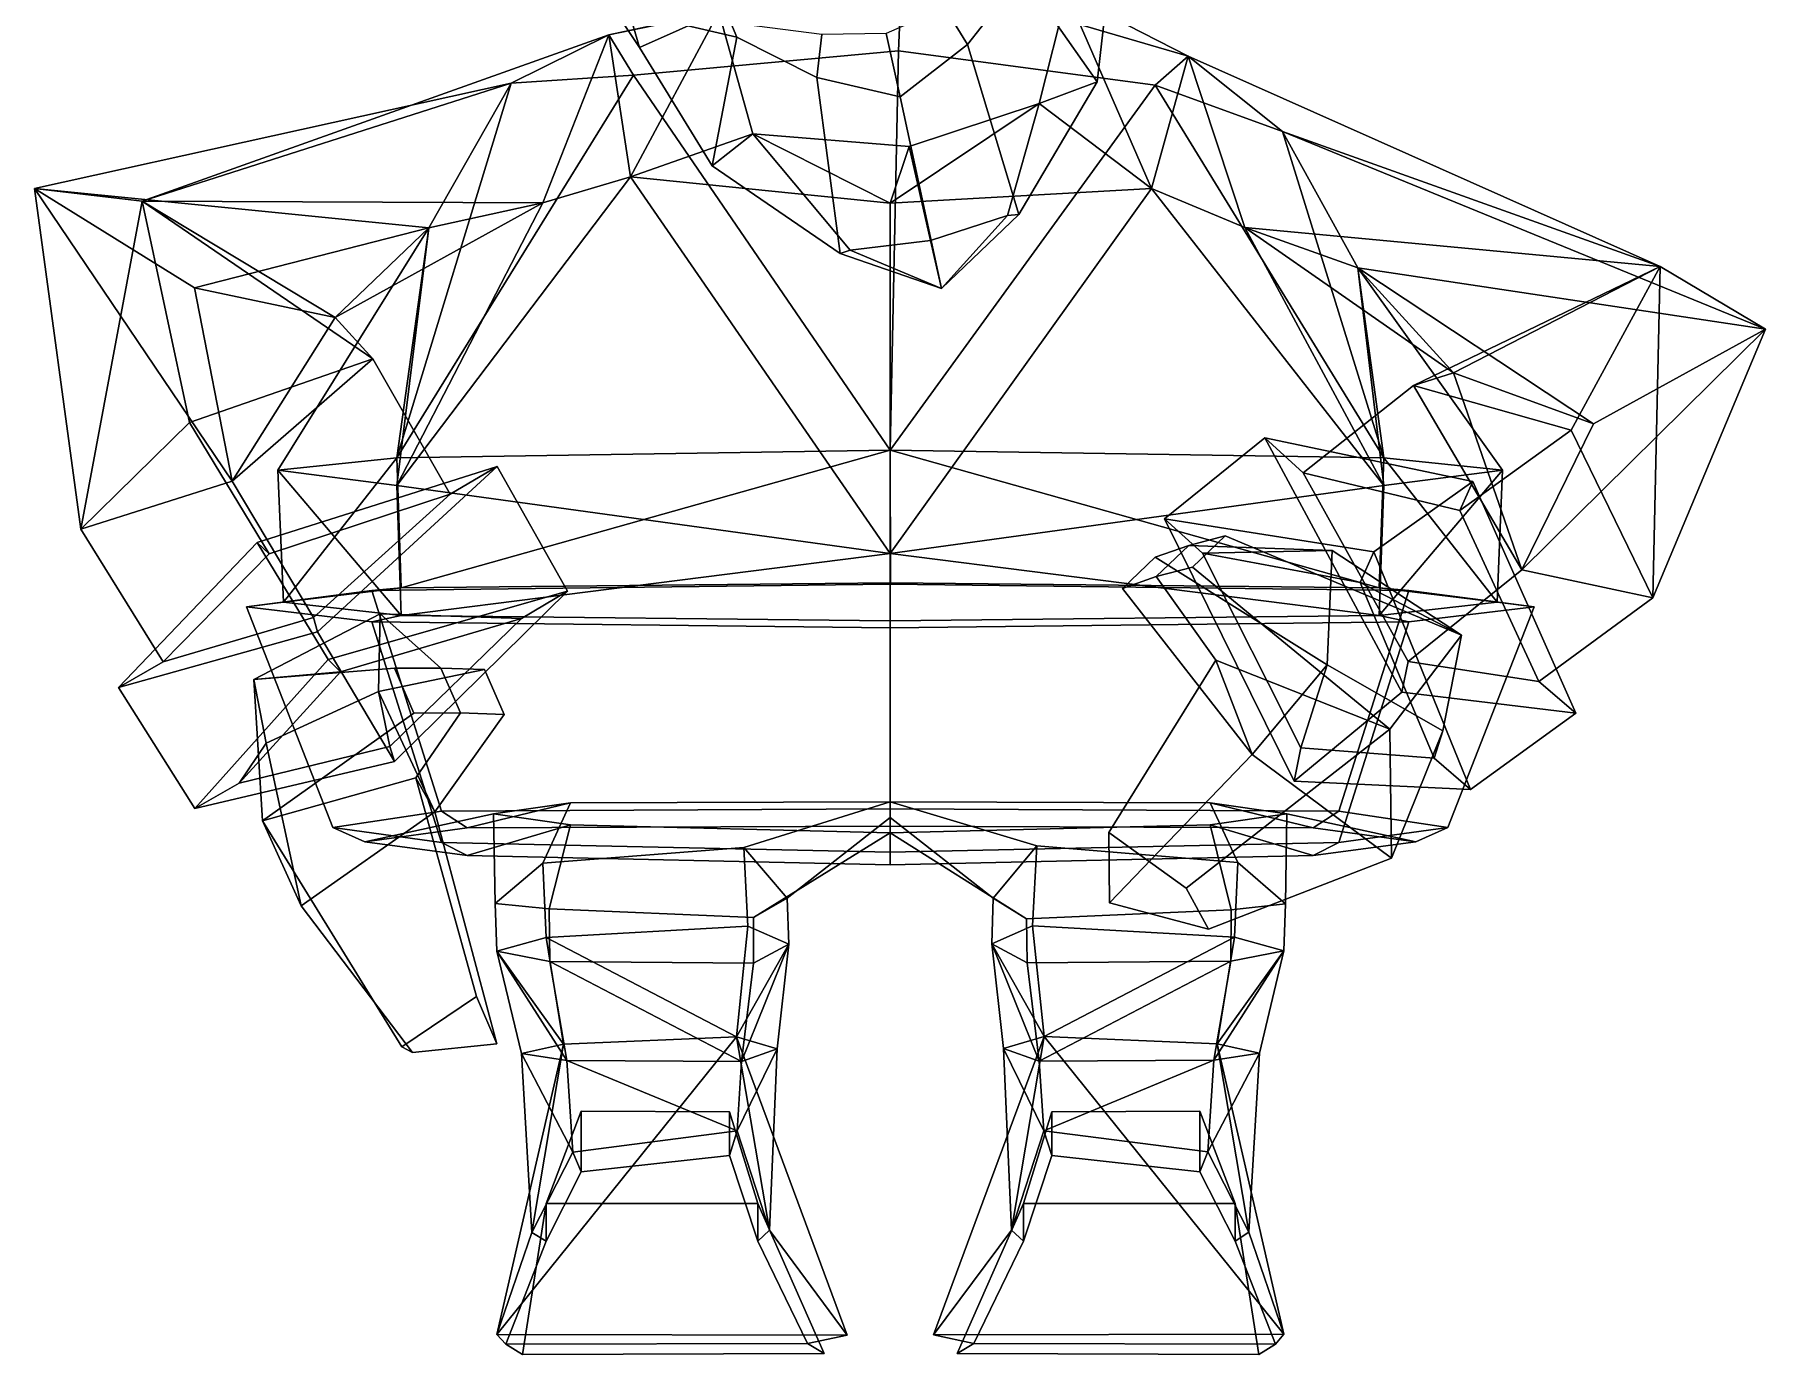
# Model space of a CAD drawing. Extents: x -192 to 193, y -153 to 325.
# Drawn here: x -192.5 to 192.9, y -153 to 141 of the extents above; entities that cross this region are included whole.
import ezdxf

# ---------------------------------------------------------------- set-up
doc = ezdxf.new("R2010")
doc.units = 0

msp = doc.modelspace()

# ---------------------------------------------------------------- linework, layer by layer
for points in [[(27.416309, 154.300842, 90.480171), (44.094616, 130.500275, 61.305912), (47.602161, 161.17868, 44.486477), (46.681568, 169.346893, 75.463593)], [(-57.842609, 138.11322, 45.10247), (-67.575844, 152.873077, 40.59771), (-50.781193, 164.641602, 8.3679), (-40.103569, 145.979492, 26.178156)], [(0.578003, 154.87439, -1.456124), (-64.67038, 140.980896, -1.021708), (-40.103569, 145.979492, 26.178156), (-0.329824, 158.503418, 4.22915)], [(-0.329824, 158.503418, 4.22915), (37.357529, 150.05249, 26.574633), (64.337639, 136.167603, -1.263706), (0.578003, 154.87439, -1.456124)], [(44.094616, 130.500275, 61.305912), (31.214115, 125.651855, 54.068874), (37.357529, 150.05249, 26.574633), (47.602161, 161.17868, 44.486477)], [(-57.842609, 138.11322, 45.10247), (-60.070965, 145.995361, 76.087227), (-58.840374, 157.700256, 72.603218), (-67.575844, 152.873077, 40.59771)], [(0.578003, 154.87439, -1.456124), (-0.167183, 137.368866, -51.755997), (-59.134426, 131.933716, -43.689285), (-64.67038, 140.980896, -1.021708)], [(-58.840374, 157.700256, 72.603218), (-60.070965, 145.995361, 76.087227), (-36.117249, 140.403229, 90.851326), (-37.47332, 143.643982, 99.779175)], [(0.578003, 154.87439, -1.456124), (64.337639, 136.167603, -1.263706), (56.996071, 129.742737, -43.366386), (-0.167183, 137.368866, -51.755997)], [(15.21996, 138.796509, 110.80719), (27.416309, 154.300842, 90.480171), (27.394995, 157.833557, 99.400223), (10.154959, 146.998596, 108.539558)], [(26.664967, 100.928009, 93.858917), (44.094616, 130.500275, 61.305912), (27.416309, 154.300842, 90.480171), (15.21996, 138.796509, 110.80719)], [(0.226012, 127.146729, 117.486794), (15.21996, 138.796509, 110.80719), (10.154959, 146.998596, 108.539558), (-2.880023, 141.257446, 114.166206)], [(56.216663, 106.72998, 54.805515), (37.357529, 150.05249, 26.574633), (31.214115, 125.651855, 54.068874)], [(64.337639, 136.167603, -1.263706), (37.357529, 150.05249, 26.574633), (56.216663, 106.72998, 54.805515)], [(-64.67038, 140.980896, -1.021708), (-59.786076, 109.338074, 54.744884), (-40.103569, 145.979492, 26.178156)], [(-36.117249, 140.403229, 90.851326), (-60.070965, 145.995361, 76.087227), (-57.842609, 138.11322, 45.10247), (-41.65992, 111.741943, 61.806877)], [(-59.786076, 109.338074, 54.744884), (-32.569752, 118.870483, 54.249981), (-40.103569, 145.979492, 26.178156)], [(-41.65992, 111.741943, 61.806877), (-57.842609, 138.11322, 45.10247), (-40.103569, 145.979492, 26.178156), (-32.569752, 118.870483, 54.249981)], [(-18.335869, 131.45636, 111.00322), (-17.183397, 141.018494, 108.699272), (-37.47332, 143.643982, 99.779175), (-36.117249, 140.403229, 90.851326)], [(-79.365585, 103.515015, 25.912069), (-64.67038, 140.980896, -1.021708), (-168.559387, 103.919128, 11.130213)], [(-86.395515, 130.166809, -34.085964), (-168.559387, 103.919128, 11.130213), (-64.67038, 140.980896, -1.021708)], [(-86.395515, 130.166809, -34.085964), (-64.67038, 140.980896, -1.021708), (-59.134426, 131.933716, -43.689285)], [(-79.365585, 103.515015, 25.912069), (-59.786076, 109.338074, 54.744884), (-64.67038, 140.980896, -1.021708)], [(-13.113869, 92.226624, 94.091301), (-18.335869, 131.45636, 111.00322), (-36.117249, 140.403229, 90.851326), (-41.65992, 111.741943, 61.806877)], [(0.226012, 127.146729, 117.486794), (-2.880023, 141.257446, 114.166206), (-17.183397, 141.018494, 108.699272), (-18.335869, 131.45636, 111.00322)], [(9.451272, 84.440399, 97.542328), (26.664967, 100.928009, 93.858917), (15.21996, 138.796509, 110.80719), (0.226012, 127.146729, 117.486794)], [(-1.962714, 48.399689, -104.592163), (-59.134426, 131.933716, -43.689285), (-0.167183, 137.368866, -51.755997)], [(-1.962714, 48.399689, -104.592163), (-0.167183, 137.368866, -51.755997), (56.996071, 129.742737, -43.366386)], [(76.966484, 98.056931, 30.292793), (64.337639, 136.167603, -1.263706), (56.216663, 106.72998, 54.805515)], [(85.355087, 119.424591, -35.474854), (56.996071, 129.742737, -43.366386), (64.337639, 136.167603, -1.263706)], [(76.966484, 98.056931, 30.292793), (169.478348, 89.319794, 23.734617), (64.337639, 136.167603, -1.263706)], [(85.355087, 119.424591, -35.474854), (64.337639, 136.167603, -1.263706), (169.478348, 89.319794, 23.734617)], [(-111.829506, 46.720764, -69.465088), (-59.134426, 131.933716, -43.689285), (-1.962714, 48.399689, -104.592163)], [(-111.829506, 46.720764, -69.465088), (-86.395515, 130.166809, -34.085964), (-59.134426, 131.933716, -43.689285)], [(9.451272, 84.440399, 97.542328), (0.226012, 127.146729, 117.486794), (-18.335869, 131.45636, 111.00322), (-13.113869, 92.226624, 94.091301)], [(-86.395515, 130.166809, -34.085964), (-192.495728, 106.742126, -25.083506), (-168.559387, 103.919128, 11.130213)], [(-104.731972, 97.975952, -13.758097), (-192.495728, 106.742126, -25.083506), (-86.395515, 130.166809, -34.085964)], [(-111.829506, 46.720764, -69.465088), (-104.731972, 97.975952, -13.758097), (-86.395515, 130.166809, -34.085964)], [(107.904076, 46.720764, -69.465088), (-1.962714, 48.399689, -104.592163), (56.996071, 129.742737, -43.366386)], [(26.664967, 100.928009, 93.858917), (24.153948, 100.662506, 77.953651), (31.214115, 125.651855, 54.068874), (44.094616, 130.500275, 61.305912)], [(107.904076, 46.720764, -69.465088), (56.996071, 129.742737, -43.366386), (85.355087, 119.424591, -35.474854)], [(2.266227, 116.059937, 51.590042), (-1.962713, 103.465042, 61.843891), (31.214115, 125.651855, 54.068874)], [(-1.962713, 103.465042, 61.843891), (56.216663, 106.72998, 54.805515), (31.214115, 125.651855, 54.068874)], [(24.153948, 100.662506, 77.953651), (6.976884, 95.11821, 73.804115), (2.266227, 116.059937, 51.590042), (31.214115, 125.651855, 54.068874)], [(-1.962713, 103.465042, 61.843891), (-32.569752, 118.870483, 54.249981), (-59.786076, 109.338074, 54.744884)], [(-13.113869, 92.226624, 94.091301), (-41.65992, 111.741943, 61.806877), (-32.569752, 118.870483, 54.249981), (-10.898822, 92.994904, 78.158424)], [(-10.898822, 92.994904, 78.158424), (-32.569752, 118.870483, 54.249981), (2.266227, 116.059937, 51.590042), (6.976884, 95.11821, 73.804115)], [(2.266227, 116.059937, 51.590042), (-32.569752, 118.870483, 54.249981), (-1.962713, 103.465042, 61.843891)], [(107.904076, 46.720764, -69.465088), (85.355087, 119.424591, -35.474854), (102.119514, 89.068329, -11.402591)], [(85.355087, 119.424591, -35.474854), (169.478348, 89.319794, 23.734617), (192.89563, 75.399384, -9.823358)], [(102.119514, 89.068329, -11.402591), (85.355087, 119.424591, -35.474854), (192.89563, 75.399384, -9.823358)], [(-1.962713, 25.398163, 120.081406), (-59.786076, 109.338074, 54.744884), (-111.829498, 40.566864, 88.13958)], [(-111.829498, 40.566864, 88.13958), (-59.786076, 109.338074, 54.744884), (-79.365585, 103.515015, 25.912069)], [(-1.962713, 25.398163, 120.081406), (-1.962713, 103.465042, 61.843891), (-59.786076, 109.338074, 54.744884)], [(-156.901154, 84.577057, -41.216103), (-192.495728, 106.742126, -25.083506), (-104.731972, 97.975952, -13.758097)], [(-182.237747, 30.792984, 0.600241), (-168.559387, 103.919128, 11.130213), (-192.495728, 106.742126, -25.083506)], [(-148.534821, 41.545044, -27.922602), (-182.237747, 30.792984, 0.600241), (-192.495728, 106.742126, -25.083506)], [(-148.534821, 41.545044, -27.922602), (-192.495728, 106.742126, -25.083506), (-156.901154, 84.577057, -41.216103)], [(-1.962713, 25.398163, 120.081406), (56.216663, 106.72998, 54.805515), (-1.962713, 103.465042, 61.843891)], [(-1.962713, 25.398163, 120.081406), (107.904083, 40.566879, 88.13958), (56.216663, 106.72998, 54.805515)], [(107.904083, 40.566879, 88.13958), (76.966484, 98.056931, 30.292793), (56.216663, 106.72998, 54.805515)], [(-182.237747, 30.792984, 0.600241), (-157.975632, 54.600342, 28.390898), (-168.559387, 103.919128, 11.130213)], [(-79.365585, 103.515015, 25.912069), (-168.559387, 103.919128, 11.130213), (-125.58493, 77.942169, -5.294854)], [(-117.215111, 68.764908, -2.613093), (-125.58493, 77.942169, -5.294854), (-168.559387, 103.919128, 11.130213)], [(-117.215111, 68.764908, -2.613093), (-168.559387, 103.919128, 11.130213), (-157.975632, 54.600342, 28.390898)], [(-104.731972, 97.975952, -13.758097), (-79.365585, 103.515015, 25.912069), (-125.58493, 77.942169, -5.294854)], [(-111.829498, 40.566864, 88.13958), (-79.365585, 103.515015, 25.912069), (-104.731972, 97.975952, -13.758097)], [(9.451272, 84.440399, 97.542328), (6.976884, 95.11821, 73.804115), (24.153948, 100.662506, 77.953651)], [(9.451272, 84.440399, 97.542328), (24.153948, 100.662506, 77.953651), (26.664967, 100.928009, 93.858917)], [(-156.901154, 84.577057, -41.216103), (-104.731972, 97.975952, -13.758097), (-125.58493, 77.942169, -5.294854)], [(-111.829498, 40.566864, 88.13958), (-104.731972, 97.975952, -13.758097), (-138.313751, 43.987473, 0.535998)], [(-138.313751, 43.987473, 0.535998), (-104.731972, 97.975952, -13.758097), (-111.829506, 46.720764, -69.465088)], [(107.904083, 40.566879, 88.13958), (102.119514, 89.068329, -11.402591), (76.966484, 98.056931, 30.292793)], [(102.119514, 89.068329, -11.402591), (123.412369, 65.653839, 15.567282), (76.966484, 98.056931, 30.292793)], [(76.966484, 98.056931, 30.292793), (123.412369, 65.653839, 15.567282), (169.478348, 89.319794, 23.734617)], [(9.451272, 84.440399, 97.542328), (-13.113869, 92.226624, 94.091301), (-10.898822, 92.994904, 78.158424)], [(9.451272, 84.440399, 97.542328), (-10.898822, 92.994904, 78.158424), (6.976884, 95.11821, 73.804115)], [(107.904083, 40.566879, 88.13958), (134.388321, 43.987473, 0.536), (102.119514, 89.068329, -11.402591)], [(134.388321, 43.987473, 0.536), (107.904076, 46.720764, -69.465088), (102.119514, 89.068329, -11.402591)], [(154.615524, 54.287033, -18.711948), (123.412369, 65.653839, 15.567282), (102.119514, 89.068329, -11.402591)], [(154.615524, 54.287033, -18.711948), (102.119514, 89.068329, -11.402591), (192.89563, 75.399384, -9.823358)], [(114.526505, 62.813934, 17.847713), (169.478348, 89.319794, 23.734617), (123.412369, 65.653839, 15.567282)], [(114.526505, 62.813934, 17.847713), (149.64035, 52.907883, 56.476597), (169.478348, 89.319794, 23.734617)], [(167.87085, 15.546936, 42.349716), (169.478348, 89.319794, 23.734617), (149.64035, 52.907883, 56.476597)], [(167.87085, 15.546936, 42.349716), (192.89563, 75.399384, -9.823358), (169.478348, 89.319794, 23.734617)], [(-148.534821, 41.545044, -27.922602), (-156.901154, 84.577057, -41.216103), (-125.58493, 77.942169, -5.294854)], [(-148.534821, 41.545044, -27.922602), (-125.58493, 77.942169, -5.294854), (-117.215111, 68.764908, -2.613093)], [(138.670181, 21.773422, 8.091894), (154.615524, 54.287033, -18.711948), (192.89563, 75.399384, -9.823358)], [(138.670181, 21.773422, 8.091894), (192.89563, 75.399384, -9.823358), (167.87085, 15.546936, 42.349716)], [(-157.975632, 54.600342, 28.390898), (-140.251236, 25.297165, 39.98468), (-99.941025, 38.597931, 7.195943), (-117.215111, 68.764908, -2.613093)], [(-117.215111, 68.764908, -2.613093), (-99.941025, 38.597931, 7.195943), (-130.428864, 11.103012, -20.44301), (-148.534821, 41.545044, -27.922602)], [(138.670181, 21.773422, 8.091894), (114.526505, 62.813934, 17.847713), (123.412369, 65.653839, 15.567282)], [(138.670181, 21.773422, 8.091894), (123.412369, 65.653839, 15.567282), (154.615524, 54.287033, -18.711948)], [(114.526505, 62.813934, 17.847713), (138.670181, 21.773422, 8.091894), (113.336205, 1.341599, 23.941732), (90.007156, 43.33432, 35.847816)], [(149.64035, 52.907883, 56.476597), (114.526505, 62.813934, 17.847713), (90.007156, 43.33432, 35.847816), (124.855904, 34.985107, 75.757446)], [(-163.843323, 1.280258, 10.353911), (-140.251236, 25.297165, 39.98468), (-157.975632, 54.600342, 28.390898), (-182.237747, 30.792984, 0.600241)], [(111.955505, -5.514328, 14.735599), (87.974106, -25.296562, 28.920479), (59.118481, 33.125366, 48.708805), (81.459297, 51.144394, 32.17205)], [(81.459297, 51.144394, 32.17205), (59.118481, 33.125366, 48.708805), (105.671822, 25.740845, 104.420303), (127.774689, 41.421326, 86.670677)], [(111.955505, -5.514328, 14.735599), (81.459297, 51.144394, 32.17205), (90.007156, 43.33432, 35.847816), (113.336205, 1.341599, 23.941732)], [(81.459297, 51.144394, 32.17205), (127.774689, 41.421326, 86.670677), (124.855904, 34.985107, 75.757446), (90.007156, 43.33432, 35.847816)], [(142.432373, -3.118256, 59.927647), (167.87085, 15.546936, 42.349716), (149.64035, 52.907883, 56.476597), (124.855904, 34.985107, 75.757446)], [(-137.105331, 14.57428, 2.229935), (-138.313751, 43.987473, 0.535998), (-111.829506, 46.720764, -69.465088)], [(-137.105331, 14.57428, 2.229935), (-111.829506, 46.720764, -69.465088), (-110.849403, 17.741501, -78.884506)], [(-110.849403, 17.741501, -78.884506), (-111.829506, 46.720764, -69.465088), (-1.962714, 48.399689, -104.592163)], [(-110.849403, 17.741501, -78.884506), (-1.962714, 48.399689, -104.592163), (-1.951022, 18.836426, -109.661903)], [(106.923973, 17.741501, -78.884506), (-1.951022, 18.836426, -109.661903), (-1.962714, 48.399689, -104.592163)], [(106.923973, 17.741501, -78.884506), (-1.962714, 48.399689, -104.592163), (107.904076, 46.720764, -69.465088)], [(133.179916, 14.57428, 2.229937), (106.923973, 17.741501, -78.884506), (107.904076, 46.720764, -69.465088)], [(133.179916, 14.57428, 2.229937), (107.904076, 46.720764, -69.465088), (134.388321, 43.987473, 0.536)], [(-89.499138, 44.80307, 7.002555), (-142.940872, 27.827194, 52.450935), (-127.132668, 1.764359, 63.418728), (-73.835938, 17.024551, 15.962404)], [(-89.499138, 44.80307, 7.002555), (-99.941025, 38.597931, 7.195943), (-140.251236, 25.297165, 39.98468), (-142.940872, 27.827194, 52.450935)], [(-110.849403, 11.573761, 79.07518), (-138.313751, 43.987473, 0.535998), (-137.105331, 14.57428, 2.229935)], [(-110.849403, 11.573761, 79.07518), (-111.829498, 40.566864, 88.13958), (-138.313751, 43.987473, 0.535998)], [(-129.523285, 7.959808, -31.531883), (-130.428864, 11.103012, -20.44301), (-99.941025, 38.597931, 7.195943), (-89.499138, 44.80307, 7.002555)], [(-129.523285, 7.959808, -31.531883), (-89.499138, 44.80307, 7.002555), (-73.835938, 17.024551, 15.962404), (-112.384903, -20.95459, -25.376558)], [(106.923973, 11.573761, 79.07518), (134.388321, 43.987473, 0.536), (107.904083, 40.566879, 88.13958)], [(106.923973, 11.573761, 79.07518), (133.179916, 14.57428, 2.229937), (134.388321, 43.987473, 0.536)], [(-148.534821, 41.545044, -27.922602), (-130.428864, 11.103012, -20.44301), (-163.843323, 1.280258, 10.353911), (-182.237747, 30.792984, 0.600241)], [(-110.849403, 11.573761, 79.07518), (-1.962713, 25.398163, 120.081406), (-111.829498, 40.566864, 88.13958)], [(106.923973, 11.573761, 79.07518), (107.904083, 40.566879, 88.13958), (-1.962713, 25.398163, 120.081406)], [(127.207298, -27.206314, 79.983208), (150.660583, -10.173004, 63.957428), (127.774689, 41.421326, 86.670677), (105.671822, 25.740845, 104.420303)], [(150.660583, -10.173004, 63.957428), (142.432373, -3.118256, 59.927647), (124.855904, 34.985107, 75.757446), (127.774689, 41.421326, 86.670677)], [(87.974106, -25.296562, 28.920479), (89.476524, -17.90123, 38.86924), (67.524353, 25.472656, 52.352798), (59.118481, 33.125366, 48.708805)], [(59.118481, 33.125366, 48.708805), (67.524353, 25.472656, 52.352798), (102.67382, 18.944138, 93.013794), (105.671822, 25.740845, 104.420303)], [(-156.830963, -31.442886, 20.06391), (-127.132668, 1.764359, 63.418728), (-142.940872, 27.827194, 52.450935), (-173.850174, -4.456238, 11.171073)], [(-173.850174, -4.456238, 11.171073), (-142.940872, 27.827194, 52.450935), (-140.251236, 25.297165, 39.98468), (-163.843323, 1.280258, 10.353911)], [(49.732147, 17.567764, 100.756897), (57.220024, 20.240463, 108.335091), (64.527405, 27.159271, 100.169151), (56.99424, 24.59108, 92.606819)], [(56.99424, 24.59108, 92.606819), (64.527405, 27.159271, 100.169151), (96.435562, 26.09729, 71.405487), (95.289604, 0.6306, 50.818546)], [(57.220024, 20.240463, 108.335091), (65.341148, 22.326218, 116.015381), (72.575302, 29.337494, 107.893127), (64.527405, 27.159271, 100.169151)], [(64.527405, 27.159271, 100.169151), (72.575302, 29.337494, 107.893127), (125.252174, 7.16864, 78.709938), (96.435562, 26.09729, 71.405487)], [(65.341148, 22.326218, 116.015381), (109.238205, -13.722397, 99.160934), (125.252174, 7.16864, 78.709938), (72.575302, 29.337494, 107.893127)], [(-110.849403, 11.573761, 79.07518), (-1.962714, 10.420227, 109.875305), (-1.962713, 25.398163, 120.081406)], [(106.923973, 11.573761, 79.07518), (-1.962713, 25.398163, 120.081406), (-1.962714, 10.420227, 109.875305)], [(49.732147, 17.567764, 100.756897), (56.99424, 24.59108, 92.606819), (95.289604, 0.6306, 50.818546), (78.649765, -19.382797, 71.625832)], [(95.289604, 0.6306, 50.818546), (96.435562, 26.09729, 71.405487), (67.524353, 25.472656, 52.352798), (89.476524, -17.90123, 38.86924)], [(96.435562, 26.09729, 71.405487), (125.252174, 7.16864, 78.709938), (102.67382, 18.944138, 93.013794), (67.524353, 25.472656, 52.352798)], [(127.207298, -27.206314, 79.983208), (105.671822, 25.740845, 104.420303), (102.67382, 18.944138, 93.013794), (119.106789, -20.233154, 76.045525)], [(49.732147, 17.567764, 100.756897), (78.649765, -19.382797, 71.625832), (70.527626, 1.620392, 103.495422), (57.220024, 20.240463, 108.335091)], [(57.220024, 20.240463, 108.335091), (70.527626, 1.620392, 103.495422), (109.238205, -13.722397, 99.160934), (65.341148, 22.326218, 116.015381)], [(138.670181, 21.773422, 8.091894), (167.87085, 15.546936, 42.349716), (142.432373, -3.118256, 59.927647), (113.336205, 1.341599, 23.941732)], [(-117.41703, 17.138535, -90.772995), (-145.314865, 13.505402, 2.273803), (-137.105331, 14.57428, 2.229935), (-110.849403, 17.741501, -78.884506)], [(-126.117691, -35.627335, 4.290236), (-145.314865, 13.505402, 2.273803), (-117.41703, 17.138535, -90.772995), (-101.858711, -31.994202, -88.756554)], [(-73.835938, 17.024551, 15.962404), (-127.132668, 1.764359, 63.418728), (-124.387909, -0.929245, 50.361069), (-84.101715, 10.936584, 16.190191)], [(-117.41703, 17.138535, -90.772995), (-110.849403, 17.741501, -78.884506), (-1.951022, 18.836426, -109.661903), (-1.962536, 18.533096, -125.580269)], [(-101.858711, -31.994202, -88.756554), (-117.41703, 17.138535, -90.772995), (-1.962536, 18.533096, -125.580269), (-1.962715, -31.472404, -123.528618)], [(-112.384903, -20.95459, -25.376558), (-73.835938, 17.024551, 15.962404), (-84.101715, 10.936584, 16.190191), (-113.376579, -17.567474, -13.398656)], [(97.933281, -31.994202, -88.756554), (-1.962715, -31.472404, -123.528618), (-1.962536, 18.533096, -125.580269), (113.4916, 17.138535, -90.772987)], [(113.4916, 17.138535, -90.772987), (-1.962536, 18.533096, -125.580269), (-1.951022, 18.836426, -109.661903), (106.923973, 17.741501, -78.884506)], [(122.192261, -35.627335, 4.290237), (97.933281, -31.994202, -88.756554), (113.4916, 17.138535, -90.772987), (141.389435, 13.505402, 2.273804)], [(121.084381, -14.141327, 58.857586), (119.106789, -20.233154, 76.045525), (102.67382, 18.944138, 93.013794), (125.252174, 7.16864, 78.709938)], [(113.4916, 17.138535, -90.772987), (106.923973, 17.741501, -78.884506), (133.179916, 14.57428, 2.229937), (141.389435, 13.505402, 2.273804)], [(-145.314865, 13.505402, 2.273803), (-117.41703, 10.168991, 87.721443), (-110.849403, 11.573761, 79.07518), (-137.105331, 14.57428, 2.229935)], [(-117.41703, 10.168991, 87.721443), (-145.314865, 13.505402, 2.273803), (-126.117691, -35.627335, 4.290236), (-101.858704, -38.96376, 89.737877)], [(-115.583496, 11.965393, 34.782558), (-84.101715, 10.936584, 16.190191), (-124.387909, -0.929245, 50.361069), (-143.665543, -2.645691, 35.071396)], [(-102.068695, -0.126175, 81.543457), (-115.583496, 11.965393, 34.782558), (-143.665543, -2.645691, 35.071396), (-112.369987, -0.169464, 86.344986)], [(-1.962713, 8.849716, 122.52623), (-1.962714, 10.420227, 109.875305), (-110.849403, 11.573761, 79.07518), (-117.41703, 10.168991, 87.721443)], [(-115.907745, -5.349945, 10.91298), (-113.376579, -17.567474, -13.398656), (-84.101715, 10.936584, 16.190191), (-115.583496, 11.965393, 34.782558)], [(-92.287392, -0.460754, 76.568787), (-115.907745, -5.349945, 10.91298), (-115.583496, 11.965393, 34.782558), (-102.068695, -0.126175, 81.543457)], [(-1.962713, 8.849716, 122.52623), (113.4916, 10.168991, 87.721451), (106.923973, 11.573761, 79.07518), (-1.962714, 10.420227, 109.875305)], [(113.4916, 10.168991, 87.721451), (97.933281, -38.963753, 89.737885), (122.192261, -35.627335, 4.290237), (141.389435, 13.505402, 2.273804)], [(141.389435, 13.505402, 2.273804), (133.179916, 14.57428, 2.229937), (106.923973, 11.573761, 79.07518), (113.4916, 10.168991, 87.721451)], [(-129.523285, 7.959808, -31.531883), (-173.850174, -4.456238, 11.171073), (-163.843323, 1.280258, 10.353911), (-130.428864, 11.103012, -20.44301)], [(-129.523285, 7.959808, -31.531883), (-112.384903, -20.95459, -25.376558), (-156.830963, -31.442886, 20.06391), (-173.850174, -4.456238, 11.171073)], [(-1.962714, -41.16008, 124.578659), (-1.962713, 8.849716, 122.52623), (-117.41703, 10.168991, 87.721443), (-101.858704, -38.96376, 89.737877)], [(-1.962714, -41.16008, 124.578659), (97.933281, -38.963753, 89.737885), (113.4916, 10.168991, 87.721451), (-1.962713, 8.849716, 122.52623)], [(109.611099, -42.512512, 77.014717), (121.084381, -14.141327, 58.857586), (125.252174, 7.16864, 78.709938), (109.238205, -13.722397, 99.160934)], [(-156.830963, -31.442886, 20.06391), (-146.976746, -25.781158, 19.297392), (-124.387909, -0.929245, 50.361069), (-127.132668, 1.764359, 63.418728)], [(46.818325, -52.408821, 123.150749), (46.666393, -36.73526, 134.486588), (70.527626, 1.620392, 103.495422), (78.649765, -19.382797, 71.625832)], [(46.666393, -36.73526, 134.486588), (63.951607, -49.186127, 137.400162), (109.238205, -13.722397, 99.160934), (70.527626, 1.620392, 103.495422)], [(78.649765, -19.382797, 71.625832), (95.289604, 0.6306, 50.818546), (121.084381, -14.141327, 58.857586), (109.611099, -42.512512, 77.014717)], [(95.289604, 0.6306, 50.818546), (89.476524, -17.90123, 38.86924), (119.106789, -20.233154, 76.045525), (121.084381, -14.141327, 58.857586)], [(111.955505, -5.514328, 14.735599), (113.336205, 1.341599, 23.941732), (142.432373, -3.118256, 59.927647), (150.660583, -10.173004, 63.957428)], [(-140.912537, -16.890518, 12.991482), (-143.665543, -2.645691, 35.071396), (-124.387909, -0.929245, 50.361069), (-146.976746, -25.781158, 19.297392)], [(-108.037682, -10.179031, 93.309319), (-112.369987, -0.169464, 86.344986), (-143.665543, -2.645691, 35.071396), (-141.747635, -34.137833, 50.881241)], [(-133.149994, -53.067192, 21.094931), (-141.747635, -34.137833, 50.881241), (-143.665543, -2.645691, 35.071396), (-140.912537, -16.890518, 12.991482)], [(-87.937851, -10.493729, 83.562363), (-103.34243, -32.180695, 35.162312), (-115.907745, -5.349945, 10.91298), (-92.287392, -0.460754, 76.568787)], [(-97.687019, -10.071167, 88.603775), (-102.068695, -0.126175, 81.543457), (-112.369987, -0.169464, 86.344986), (-108.037682, -10.179031, 93.309319)], [(-87.937851, -10.493729, 83.562363), (-92.287392, -0.460754, 76.568787), (-102.068695, -0.126175, 81.543457), (-97.687019, -10.071167, 88.603775)], [(-115.907745, -5.349945, 10.91298), (-140.912537, -16.890518, 12.991482), (-146.976746, -25.781158, 19.297392), (-113.376579, -17.567474, -13.398656)], [(-103.34243, -32.180695, 35.162312), (-133.149994, -53.067192, 21.094931), (-140.912537, -16.890518, 12.991482), (-115.907745, -5.349945, 10.91298)], [(111.955505, -5.514328, 14.735599), (150.660583, -10.173004, 63.957428), (127.207298, -27.206314, 79.983208), (87.974106, -25.296562, 28.920479)], [(-97.687019, -10.071167, 88.603775), (-108.037682, -10.179031, 93.309319), (-141.747635, -34.137833, 50.881241), (-107.636971, -24.593712, 73.1987)], [(-87.937851, -10.493729, 83.562363), (-97.687019, -10.071167, 88.603775), (-107.636971, -24.593712, 73.1987), (-103.34243, -32.180695, 35.162312)], [(68.915031, -58.303223, 118.222107), (109.611099, -42.512512, 77.014717), (109.238205, -13.722397, 99.160934), (63.951607, -49.186127, 137.400162)], [(-112.384903, -20.95459, -25.376558), (-113.376579, -17.567474, -13.398656), (-146.976746, -25.781158, 19.297392), (-156.830963, -31.442886, 20.06391)], [(87.974106, -25.296562, 28.920479), (127.207298, -27.206314, 79.983208), (119.106789, -20.233154, 76.045525), (89.476524, -17.90123, 38.86924)], [(46.818325, -52.408821, 123.150749), (78.649765, -19.382797, 71.625832), (109.611099, -42.512512, 77.014717), (68.915031, -58.303223, 118.222107)], [(-94.070869, -73.282822, 94.324547), (-107.636971, -24.593712, 73.1987), (-141.747635, -34.137833, 50.881241), (-110.701141, -84.479401, 86.555229)], [(-89.589447, -83.847893, 78.752762), (-103.34243, -32.180695, 35.162312), (-107.636971, -24.593712, 73.1987), (-94.070869, -73.282822, 94.324547)], [(-118.978981, -38.869629, 4.423302), (-96.147728, -35.702408, -76.691139), (-73.195786, -30.144318, -59.60717), (-90.28904, -32.634476, 4.167408)], [(-96.147728, -35.702408, -76.691139), (-1.962715, -35.365463, -107.457741), (-1.962715, -29.921036, -86.060463), (-73.195786, -30.144318, -59.60717)], [(-90.28904, -32.634476, 4.167408), (-73.195786, -30.144318, -59.60717), (-79.364281, -43.608353, -38.984821), (-89.960129, -52.580902, 4.394408)], [(-73.195786, -30.144318, -59.60717), (-1.962715, -29.921036, -86.060463), (-34.596645, -40.063545, -62.286762), (-79.364281, -43.608353, -38.984821)], [(-1.962715, -29.921036, -86.060463), (-1.962715, -33.43042, 3.817031), (-24.915022, -51.40741, 3.422692), (-34.596645, -40.063545, -62.286762)], [(69.270363, -30.144318, -59.60717), (75.45285, -43.43277, -39.06855), (30.705643, -39.725525, -62.403103), (-1.962715, -29.921036, -86.060463)], [(92.222298, -35.702408, -76.691139), (69.270363, -30.144318, -59.60717), (-1.962715, -29.921036, -86.060463), (-1.962715, -35.365463, -107.457741)], [(20.962971, -51.41037, 3.272013), (-1.962715, -33.43042, 3.817031), (-1.962715, -29.921036, -86.060463), (30.705643, -39.725525, -62.403103)], [(86.363617, -32.634476, 4.167409), (86.007172, -52.644608, 4.294037), (75.45285, -43.43277, -39.06855), (69.270363, -30.144318, -59.60717)], [(115.053543, -38.869629, 4.423303), (86.363617, -32.634476, 4.167409), (69.270363, -30.144318, -59.60717), (92.222298, -35.702408, -76.691139)], [(-108.353661, -85.758568, 64.912476), (-110.701141, -84.479401, 86.555229), (-141.747635, -34.137833, 50.881241), (-133.149994, -53.067192, 21.094931)], [(-89.589447, -83.847893, 78.752762), (-108.353661, -85.758568, 64.912476), (-133.149994, -53.067192, 21.094931), (-103.34243, -32.180695, 35.162312)], [(-126.117691, -35.627335, 4.290236), (-101.858711, -31.994202, -88.756554), (-96.147728, -35.702408, -76.691139), (-118.978981, -38.869629, 4.423302)], [(-96.147728, -41.870148, 81.268547), (-118.978981, -38.869629, 4.423302), (-90.28904, -32.634476, 4.167408), (-73.195786, -35.01796, 65.209709)], [(-101.858711, -31.994202, -88.756554), (-1.962715, -31.472404, -123.528618), (-1.962715, -35.365463, -107.457741), (-96.147728, -35.702408, -76.691139)], [(-73.195786, -35.01796, 65.209709), (-90.28904, -32.634476, 4.167408), (-89.960129, -52.580902, 4.394408), (-77.938042, -53.749168, 45.059864)], [(-1.962715, -33.43042, 3.817031), (-1.962714, -36.804596, 90.231598), (-32.402431, -55.664795, 67.012756), (-24.915022, -51.40741, 3.422692)], [(97.933281, -31.994202, -88.756554), (92.222298, -35.702408, -76.691139), (-1.962715, -35.365463, -107.457741), (-1.962715, -31.472404, -123.528618)], [(20.962971, -51.41037, 3.272013), (28.39823, -56.014038, 66.883224), (-1.962714, -36.804596, 90.231598), (-1.962715, -33.43042, 3.817031)], [(69.270363, -35.01796, 65.209709), (73.953033, -54.020309, 44.967567), (86.007172, -52.644608, 4.294037), (86.363617, -32.634476, 4.167409)], [(92.222298, -41.870148, 81.268547), (69.270363, -35.01796, 65.209709), (86.363617, -32.634476, 4.167409), (115.053543, -38.869629, 4.423303)], [(122.192261, -35.627335, 4.290237), (115.053543, -38.869629, 4.423303), (92.222298, -35.702408, -76.691139), (97.933281, -31.994202, -88.756554)], [(-101.858704, -38.96376, 89.737877), (-126.117691, -35.627335, 4.290236), (-118.978981, -38.869629, 4.423302), (-96.147728, -41.870148, 81.268547)], [(-1.962714, -43.938629, 112.106224), (-96.147728, -41.870148, 81.268547), (-73.195786, -35.01796, 65.209709), (-1.962714, -36.804596, 90.231598)], [(-1.962714, -36.804596, 90.231598), (-73.195786, -35.01796, 65.209709), (-77.938042, -53.749168, 45.059864), (-32.402431, -55.664795, 67.012756)], [(-1.962714, -36.804596, 90.231598), (28.39823, -56.014038, 66.883224), (73.953033, -54.020309, 44.967567), (69.270363, -35.01796, 65.209709)], [(-1.962714, -43.938629, 112.106224), (-1.962714, -36.804596, 90.231598), (69.270363, -35.01796, 65.209709), (92.222298, -41.870148, 81.268547)], [(46.818325, -52.408821, 123.150749), (68.915031, -58.303223, 118.222107), (63.951607, -49.186127, 137.400162), (46.666393, -36.73526, 134.486588)], [(97.933281, -38.963753, 89.737885), (92.222298, -41.870148, 81.268547), (115.053543, -38.869629, 4.423303), (122.192261, -35.627335, 4.290237)], [(-1.962714, -41.16008, 124.578659), (-101.858704, -38.96376, 89.737877), (-96.147728, -41.870148, 81.268547), (-1.962714, -43.938629, 112.106224)], [(-78.585655, -60.172775, -17.068766), (-79.364281, -43.608353, -38.984821), (-34.596645, -40.063545, -62.286762), (-33.659836, -57.648193, -27.692213)], [(-24.522226, -61.640411, 0.507701), (-33.659836, -57.648193, -27.692213), (-34.596645, -40.063545, -62.286762), (-24.915022, -51.40741, 3.422692)], [(-1.962714, -41.16008, 124.578659), (-1.962714, -43.938629, 112.106224), (92.222298, -41.870148, 81.268547), (97.933281, -38.963753, 89.737885)], [(20.611519, -61.555939, 0.443823), (20.962971, -51.41037, 3.272013), (30.705643, -39.725525, -62.403103), (29.74017, -57.56517, -27.758997)], [(74.669739, -60.073105, -17.147923), (29.74017, -57.56517, -27.758997), (30.705643, -39.725525, -62.403103), (75.45285, -43.43277, -39.06855)], [(-89.559189, -63.205063, 1.803323), (-89.960129, -52.580902, 4.394408), (-79.364281, -43.608353, -38.984821), (-78.585655, -60.172775, -17.068766)], [(85.649384, -63.09874, 1.721353), (74.669739, -60.073105, -17.147923), (75.45285, -43.43277, -39.06855), (86.007172, -52.644608, 4.294037)], [(-77.767944, -65.515648, 19.049261), (-77.938042, -53.749168, 45.059864), (-89.960129, -52.580902, 4.394408), (-89.559189, -63.205063, 1.803323)], [(-32.401821, -65.867996, 27.873981), (-32.402431, -55.664795, 67.012756), (-77.938042, -53.749168, 45.059864), (-77.767944, -65.515648, 19.049261)], [(-32.401821, -65.867996, 27.873981), (-24.522226, -61.640411, 0.507701), (-24.915022, -51.40741, 3.422692), (-32.402431, -55.664795, 67.012756)], [(28.499935, -65.776558, 27.80826), (28.39823, -56.014038, 66.883224), (20.962971, -51.41037, 3.272013), (20.611519, -61.555939, 0.443823)], [(73.863586, -65.410507, 18.970795), (85.649384, -63.09874, 1.721353), (86.007172, -52.644608, 4.294037), (73.953033, -54.020309, 44.967567)], [(-36.21077, -82.29454, -11.32959), (-78.585655, -60.172775, -17.068766), (-33.659836, -57.648193, -27.692213)], [(-36.21077, -82.29454, -11.32959), (-33.659836, -57.648193, -27.692213), (-24.522226, -61.640411, 0.507701)], [(32.303974, -82.228378, -11.393937), (20.611519, -61.555939, 0.443823), (29.74017, -57.56517, -27.758997)], [(28.499935, -65.776558, 27.80826), (73.863586, -65.410507, 18.970795), (73.953033, -54.020309, 44.967567), (28.39823, -56.014038, 66.883224)], [(32.303974, -82.228378, -11.393937), (29.74017, -57.56517, -27.758997), (74.669739, -60.073105, -17.147923)], [(-74.720482, -83.943802, -1.626777), (-89.559189, -63.205063, 1.803323), (-78.585655, -60.172775, -17.068766)], [(-74.720482, -83.943802, -1.626777), (-78.585655, -60.172775, -17.068766), (-36.21077, -82.29454, -11.32959)], [(-27.128996, -84.955772, 14.531018), (-36.21077, -82.29454, -11.32959), (-24.522226, -61.640411, 0.507701)], [(-35.094551, -87.802284, 39.659046), (-27.128996, -84.955772, 14.531018), (-24.522226, -61.640411, 0.507701)], [(-35.094551, -87.802284, 39.659046), (-24.522226, -61.640411, 0.507701), (-32.401821, -65.867996, 27.873981)], [(31.203239, -87.737183, 39.595371), (28.499935, -65.776558, 27.80826), (20.611519, -61.555939, 0.443823)], [(31.203239, -87.737183, 39.595371), (20.611519, -61.555939, 0.443823), (23.230005, -84.892776, 14.469391)], [(23.230005, -84.892776, 14.469391), (20.611519, -61.555939, 0.443823), (32.303974, -82.228378, -11.393937)], [(70.816833, -83.865891, -1.701808), (32.303974, -82.228378, -11.393937), (74.669739, -60.073105, -17.147923)], [(70.816833, -83.865891, -1.701808), (74.669739, -60.073105, -17.147923), (85.649384, -63.09874, 1.721353)], [(-73.994934, -87.523842, 31.515837), (-77.767944, -65.515648, 19.049261), (-89.559189, -63.205063, 1.803323)], [(-73.994934, -87.523842, 31.515837), (-89.559189, -63.205063, 1.803323), (-84.115776, -85.964928, 15.679154)], [(-84.115776, -85.964928, 15.679154), (-89.559189, -63.205063, 1.803323), (-74.720482, -83.943802, -1.626777)], [(-35.094551, -87.802284, 39.659046), (-32.401821, -65.867996, 27.873981), (-77.767944, -65.515648, 19.049261)], [(-35.094551, -87.802284, 39.659046), (-77.767944, -65.515648, 19.049261), (-73.994934, -87.523842, 31.515837)], [(31.203239, -87.737183, 39.595371), (73.863586, -65.410507, 18.970795), (28.499935, -65.776558, 27.80826)], [(31.203239, -87.737183, 39.595371), (70.101357, -87.446609, 31.441246), (73.863586, -65.410507, 18.970795)], [(70.101357, -87.446609, 31.441246), (85.649384, -63.09874, 1.721353), (73.863586, -65.410507, 18.970795)], [(70.101357, -87.446609, 31.441246), (80.217438, -85.884346, 15.601624), (85.649384, -63.09874, 1.721353)], [(80.217438, -85.884346, 15.601624), (70.816833, -83.865891, -1.701808), (85.649384, -63.09874, 1.721353)], [(-89.589447, -83.847893, 78.752762), (-94.070869, -73.282822, 94.324547), (-110.701141, -84.479401, 86.555229), (-108.353661, -85.758568, 64.912476)], [(-89.552109, -148.57959, -32.653793), (-74.720482, -83.943802, -1.626777), (-36.21077, -82.29454, -11.32959)], [(-11.559398, -148.736145, -35.850609), (-89.552109, -148.57959, -32.653793), (-36.21077, -82.29454, -11.32959)], [(-89.552109, -148.57959, -32.653793), (-81.784035, -125.8507, -4.974686), (-74.720482, -83.943802, -1.626777)], [(-81.784035, -125.8507, -4.974686), (-84.115776, -85.964928, 15.679154), (-74.720482, -83.943802, -1.626777)], [(-11.559398, -148.736145, -35.850609), (-36.21077, -82.29454, -11.32959), (-28.877573, -125.366783, -5.842496)], [(-28.877573, -125.366783, -5.842496), (-36.21077, -82.29454, -11.32959), (-27.128996, -84.955772, 14.531018)], [(7.684492, -148.700409, -35.908215), (25.00354, -125.331886, -5.899829), (32.303974, -82.228378, -11.393937)], [(7.684492, -148.700409, -35.908215), (32.303974, -82.228378, -11.393937), (85.677956, -148.526505, -32.728817)], [(25.00354, -125.331886, -5.899829), (23.230005, -84.892776, 14.469391), (32.303974, -82.228378, -11.393937)], [(85.677956, -148.526505, -32.728817), (32.303974, -82.228378, -11.393937), (70.816833, -83.865891, -1.701808)], [(85.677956, -148.526505, -32.728817), (70.816833, -83.865891, -1.701808), (77.910378, -125.803825, -5.043945)], [(77.910378, -125.803825, -5.043945), (70.816833, -83.865891, -1.701808), (80.217438, -85.884346, 15.601624)], [(-72.652878, -107.945541, 12.793832), (-73.994934, -87.523842, 31.515837), (-84.115776, -85.964928, 15.679154)], [(-81.784035, -125.8507, -4.974686), (-72.652878, -107.945541, 12.793832), (-84.115776, -85.964928, 15.679154)], [(-36.077862, -103.25367, 22.231138), (-35.094551, -87.802284, 39.659046), (-73.994934, -87.523842, 31.515837)], [(-72.652878, -107.945541, 12.793832), (-36.077862, -103.25367, 22.231138), (-73.994934, -87.523842, 31.515837)], [(-28.877573, -125.366783, -5.842496), (-27.128996, -84.955772, 14.531018), (-36.077862, -103.25367, 22.231138)], [(-36.077862, -103.25367, 22.231138), (-27.128996, -84.955772, 14.531018), (-35.094551, -87.802284, 39.659046)], [(32.204575, -103.221611, 22.176119), (31.203239, -87.737183, 39.595371), (23.230005, -84.892776, 14.469391)], [(25.00354, -125.331886, -5.899829), (32.204575, -103.221611, 22.176119), (23.230005, -84.892776, 14.469391)], [(32.204575, -103.221611, 22.176119), (70.101357, -87.446609, 31.441246), (31.203239, -87.737183, 39.595371)], [(68.778725, -107.903656, 12.729744), (70.101357, -87.446609, 31.441246), (32.204575, -103.221611, 22.176119)], [(77.910378, -125.803825, -5.043945), (80.217438, -85.884346, 15.601624), (68.778725, -107.903656, 12.729744)], [(68.778725, -107.903656, 12.729744), (80.217438, -85.884346, 15.601624), (70.101357, -87.446609, 31.441246)], [(-31.473774, -119.444244, 102.617195), (-37.787899, -98.998032, 87.801697), (-70.777412, -98.812729, 87.801697), (-78.613716, -119.444244, 102.617195)], [(-78.613716, -119.444244, 102.617195), (-70.777412, -98.812729, 87.801697), (-70.777412, -112.334427, 35.947453), (-78.613716, -127.827744, 43.725594)], [(-37.787899, -98.998032, 87.801697), (-37.787899, -108.736435, 35.947453), (-70.777412, -112.334427, 35.947453), (-70.777412, -98.812729, 87.801697)], [(-31.473774, -119.444244, 102.617195), (-31.473774, -127.827744, 43.725594), (-37.787899, -108.736435, 35.947453), (-37.787899, -98.998032, 87.801697)], [(27.673773, -119.444244, 102.617195), (74.813721, -119.444244, 102.617195), (66.977409, -98.812729, 87.801697), (33.987896, -98.998032, 87.801697)], [(27.673773, -119.444244, 102.617195), (33.987896, -98.998032, 87.801697), (33.987896, -108.736435, 35.947453), (27.673773, -127.827744, 43.725594)], [(33.987896, -98.998032, 87.801697), (66.977409, -98.812729, 87.801697), (66.977409, -112.334427, 35.947453), (33.987896, -108.736435, 35.947453)], [(74.813721, -119.444244, 102.617195), (74.813721, -127.827744, 43.725594), (66.977409, -112.334427, 35.947453), (66.977409, -98.812729, 87.801697)], [(-36.077862, -103.25367, 22.231138), (-72.652878, -107.945541, 12.793832), (-70.777412, -112.334427, 35.947453), (-37.787899, -108.736435, 35.947453)], [(-28.877573, -125.366783, -5.842496), (-36.077862, -103.25367, 22.231138), (-37.787899, -108.736435, 35.947453), (-31.473774, -127.827744, 43.725594)], [(25.00354, -125.331886, -5.899829), (27.673773, -127.827744, 43.725594), (33.987896, -108.736435, 35.947453), (32.204575, -103.221611, 22.176119)], [(32.204575, -103.221611, 22.176119), (33.987896, -108.736435, 35.947453), (66.977409, -112.334427, 35.947453), (68.778725, -107.903656, 12.729744)], [(77.910378, -125.803825, -5.043945), (68.778725, -107.903656, 12.729744), (66.977409, -112.334427, 35.947453), (74.813721, -127.827744, 43.725594)], [(-81.784035, -125.8507, -4.974686), (-78.613716, -127.827744, 43.725594), (-70.777412, -112.334427, 35.947453), (-72.652878, -107.945541, 12.793832)], [(-83.890282, -153.02951, 102.617195), (-78.613716, -119.444244, 102.617195), (-78.613716, -127.827744, 43.725594), (-87.594154, -150.723206, 36.317848)], [(-16.70689, -152.844193, 102.617195), (-31.473774, -119.444244, 102.617195), (-78.613716, -119.444244, 102.617195), (-83.890282, -153.02951, 102.617195)], [(-16.70689, -152.844193, 102.617195), (-20.410763, -150.61731, 32.613968), (-31.473774, -127.827744, 43.725594), (-31.473774, -119.444244, 102.617195)], [(12.906889, -152.844193, 102.617195), (80.090286, -153.02951, 102.617195), (74.813721, -119.444244, 102.617195), (27.673773, -119.444244, 102.617195)], [(12.906889, -152.844193, 102.617195), (27.673773, -119.444244, 102.617195), (27.673773, -127.827744, 43.725594), (16.610764, -150.61731, 32.613968)], [(80.090286, -153.02951, 102.617195), (83.794151, -150.723206, 36.317848), (74.813721, -127.827744, 43.725594), (74.813721, -119.444244, 102.617195)], [(-89.552109, -148.57959, -32.653793), (-87.594154, -150.723206, 36.317848), (-78.613716, -127.827744, 43.725594), (-81.784035, -125.8507, -4.974686)], [(-11.559398, -148.736145, -35.850609), (-28.877573, -125.366783, -5.842496), (-31.473774, -127.827744, 43.725594), (-20.410763, -150.61731, 32.613968)], [(7.684492, -148.700409, -35.908215), (16.610764, -150.61731, 32.613968), (27.673773, -127.827744, 43.725594), (25.00354, -125.331886, -5.899829)], [(85.677956, -148.526505, -32.728817), (77.910378, -125.803825, -5.043945), (74.813721, -127.827744, 43.725594), (83.794151, -150.723206, 36.317848)], [(-89.552109, -148.57959, -32.653793), (-11.559398, -148.736145, -35.850609), (-20.410763, -150.61731, 32.613968), (-87.594154, -150.723206, 36.317848)], [(85.677956, -148.526505, -32.728817), (83.794151, -150.723206, 36.317848), (16.610764, -150.61731, 32.613968), (7.684492, -148.700409, -35.908215)], [(-83.890282, -153.02951, 102.617195), (-87.594154, -150.723206, 36.317848), (-20.410763, -150.61731, 32.613968), (-16.70689, -152.844193, 102.617195)], [(80.090286, -153.02951, 102.617195), (12.906889, -152.844193, 102.617195), (16.610764, -150.61731, 32.613968), (83.794151, -150.723206, 36.317848)]]:
    msp.add_3dface(points)

doc.saveas('drawing.dxf')
